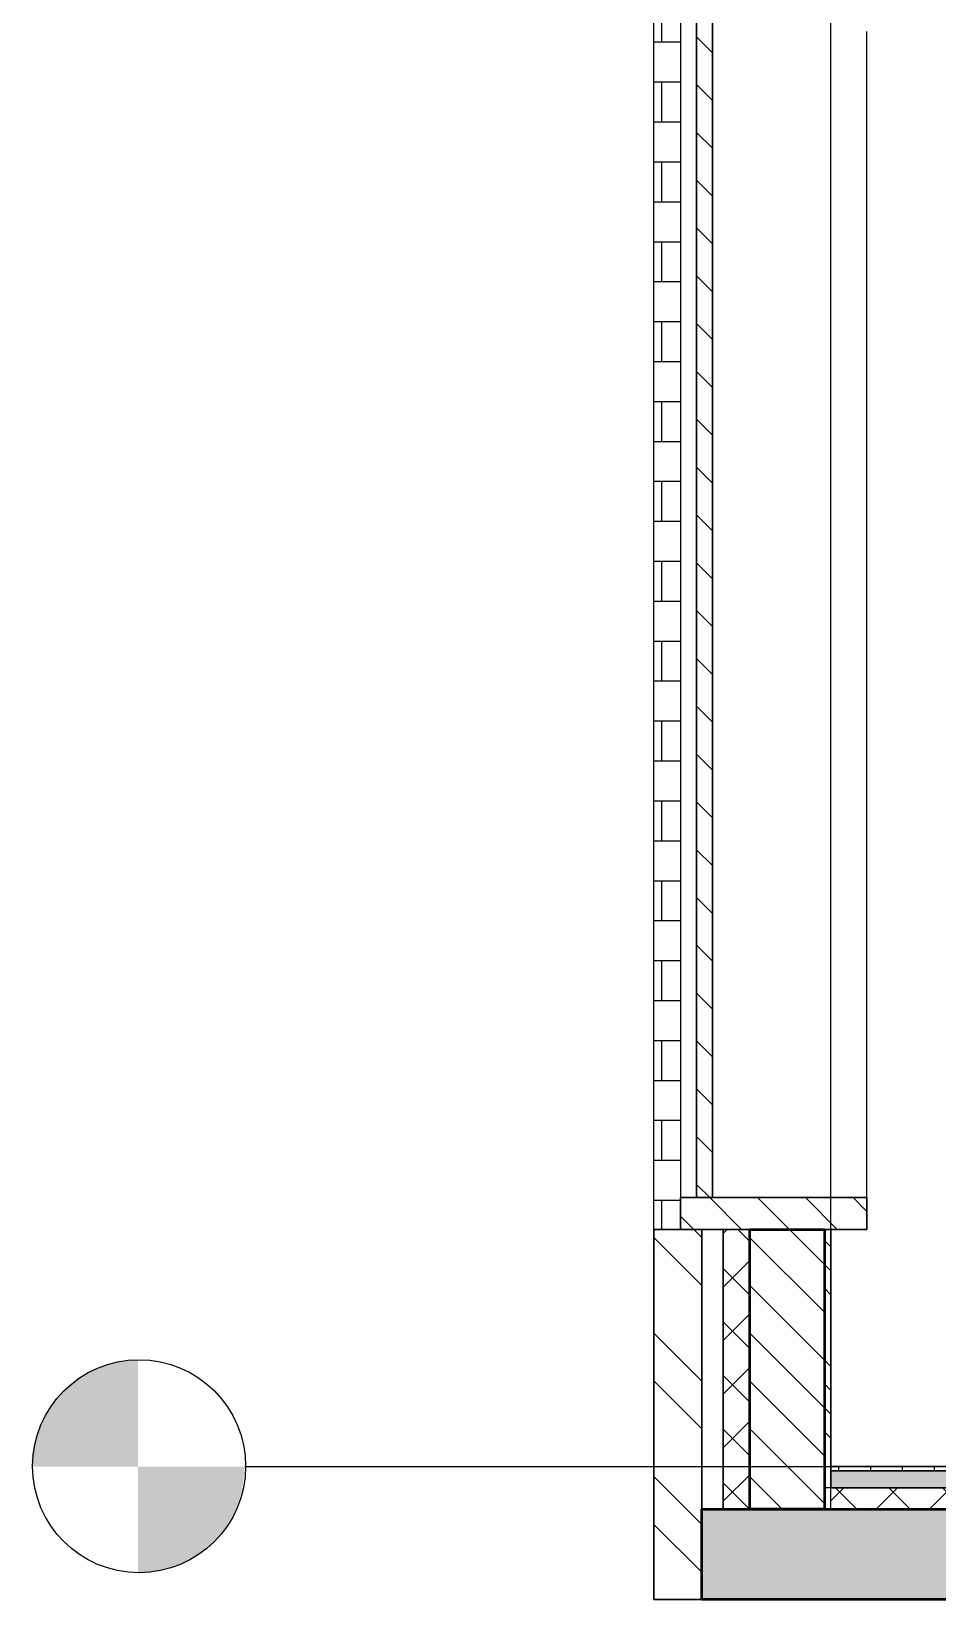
# Model space of a CAD drawing. Header units: millimetres. Extents: x -100 to 224448, y 0 to 22177.
# Drawn here: x 154666 to 156368, y 3600 to 6545 of the extents above; entities that cross this region are included whole.
import ezdxf

# ---------------------------------------------------------------- set-up
doc = ezdxf.new("R2010")
doc.units = ezdxf.units.MM
doc.layers.get('0').update_dxf_attribs({"true_color": 0xdfdfdf})
for name, color, linetype in [('Background_0', 7, 'Continuous'), ('Background_Front bricks', 7, 'Continuous'), ('Background_GLASS', 161, 'Continuous'), ('Background_WINDOW_FRAME', 253, 'Continuous'), ('Boundary_Air', 7, 'Continuous'), ('Boundary_Cavity Wall_ Front', 7, 'Continuous'), ('Boundary_Floor_ Ceramic Tiles', 7, 'Continuous'), ('Boundary_Front bricks', 7, 'Continuous'), ('Boundary_GLASS', 161, 'Continuous'), ('Boundary_Gypsum Board', 54, 'Continuous'), ('Boundary_Insulation_ Extruded Polystyrene', 42, 'Continuous'), ('Boundary_Insulation_ Polyurethane Foam', 42, 'Continuous'), ('Boundary_Screed', 7, 'Continuous'), ('Boundary_WINDOW_FRAME', 253, 'Continuous'), ('Elevation_Front bricks', 7, 'Continuous'), ('Elevation_Gypsum Board', 7, 'Continuous'), ('Fill_Concrete_ Reinforced', 85, 'Continuous'), ('Fill_Floor_ Ceramic Tiles', 251, 'Continuous'), ('Fill_Front bricks', 7, 'Continuous'), ('Fill_GLASS', 161, 'Continuous'), ('Fill_Gypsum Board', 251, 'Continuous'), ('Fill_Insulation_ Extruded Polystyrene', 42, 'Continuous'), ('Fill_Insulation_ Polyurethane Foam', 42, 'Continuous'), ('Fill_Screed', 251, 'Continuous'), ('Fill_Supporting Wall_ Brick', 11, 'Continuous'), ('Fill_WINDOW_FRAME', 253, 'Continuous'), ('Viewport border', 7, 'Continuous')]:
    doc.layers.add(name, color=color, linetype=linetype)
for name, color, linetype, lineweight in [('Background_Air', 7, 'Continuous', 9), ('Background_Concrete_ Reinforced', 7, 'Continuous', 9), ('Background_Floor_ Ceramic Tiles', 7, 'Continuous', 9), ('Background_Gypsum Board', 7, 'Continuous', 9), ('Background_Insulation_ Extruded Polystyrene', 7, 'Continuous', 9), ('Background_Insulation_ Polyurethane Foam', 7, 'Continuous', 9), ('Background_Screed', 7, 'Continuous', 9), ('Background_Supporting Wall_ Brick', 7, 'Continuous', 9), ('Boundary_Concrete_ Reinforced', 99, 'Continuous', 50), ('Boundary_Supporting Wall_ Brick', 14, 'Continuous', 50), ('Elevation_Concrete_ Reinforced', 252, 'Continuous', 25)]:
    doc.layers.add(name, color=color, linetype=linetype, lineweight=lineweight)
doc.layers.add('BIM_ROOM_LINES', color=7, linetype='Continuous', plot=False)
doc.styles.get("Standard").update_dxf_attribs({"font": 'arial.ttf'})
pattern_1 = [(45, (-3002.400000000006, -5250.000000000004), (-44.90128060534577, 44.90128060534577), [])]

# ---------------------------------------------------------------- blocks, each defined once
blk = doc.blocks.new('_StoryIndicator')
h = blk.add_hatch(color=256)
h.paths.add_polyline_path([(-198.8592834292036, 0.4283106459004779), (1.140716570796371, 0.4283106459004779), (1.140716570796371, 200.4283106459005, 0.414213562373095)])
h.paths.add_polyline_path([(201.1407165707964, 0.4283106459004779), (1.140716570796371, 0.4283106459004779), (1.140716570796371, -199.5716893540995, 0.414213562373095)])
blk.add_line((-200, 0), (-800, 0))
blk.add_circle((-1.140716570796371, -0.4283106459005023), 200)
for tag, p in [('STORYNAME', (346.3234641259517, 56.74)), ('STORYELEVATION', (350.4746339369581, -171.5732985503))]:
    blk.add_attdef(tag, p, '', height=100)
blk = doc.blocks.new("CC'__section__..%5CMainBuilding.dwg", base_point=(1833.259283429207, -9100.000000000004))
at = {"layer": 'Elevation_Concrete_ Reinforced'}
h = blk.add_hatch(dxfattribs=at)
h.set_pattern_fill('DOTS2', color=256, scale=20, style=0)
h.set_pattern_definition([(0, (20.32, 10.16), (0, 508), [0, -508]), (0, (182.88, 20.32), (0, 508), [0, -508]), (0, (91.44, 132.08), (0, 508), [0, -508]), (0, (203.2, 213.36), (0, 508), [0, -508]), (0, (71.12, 243.84), (0, 508), [0, -508]), (0, (111.76, 365.76), (0, 508), [0, -508]), (0, (40.64, 457.2), (0, 508), [0, -508]), (0, (203.2, 447.04), (0, 508), [0, -508]), (0, (325.12, 467.36), (0, 508), [0, -508]), (0, (386.08, 345.4399999999999), (0, 508), [0, -508]), (0, (487.68, 335.28), (0, 508), [0, -508]), (0, (487.68, 152.4), (0, 508), [0, -508]), (0, (396.24, 91.44), (0, 508), [0, -508]), (0, (254, 121.92), (0, 508), [0, -508]), (0, (345.4399999999999, 213.36), (0, 508), [0, -508]), (0, (254, 304.8), (0, 508), [0, -508]), (0, (467.36, 20.32), (0, 508), [0, -508])])
h.paths.add_polyline_path([(3632.400000000006, -8460.003969350768), (3632.400000000006, -5500.012807756056), (3284.400000000005, -5500.000000000004), (3284.400000000006, -8460.000000000004)])
at = {"layer": 'Elevation_Front bricks'}
h = blk.add_hatch(dxfattribs=at)
h.set_pattern_fill('V_MASONRY300x75', color=256, scale=10, style=0)
h.set_pattern_definition([(0, (0, 0), (0, 75), []), (90, (0, 0), (-150, 75.00000000000001), [75, -75])])
h.paths.add_polyline_path([(3052.400000000006, -4745.000244738912), (3052.400000000006, -2505.000244738911), (3052.400000000006, -2445.000000000004), (3002.400000000006, -2445.000000000004), (3002.400000000006, -4805.000000000004), (3052.400000000006, -4805.000000000004)])
at = {"layer": 'Elevation_Gypsum Board'}
h = blk.add_hatch(dxfattribs=at)
h.set_pattern_fill('DOTS2', color=256, scale=30, style=0)
h.set_pattern_definition([(0, (30.48, 15.24), (0, 762), [0, -762]), (0, (274.32, 30.48), (0, 762), [0, -762]), (0, (137.16, 198.12), (0, 762), [0, -762]), (0, (304.8, 320.04), (0, 762), [0, -762]), (0, (106.68, 365.76), (0, 762), [0, -762]), (0, (167.64, 548.64), (0, 762), [0, -762]), (0, (60.96, 685.8), (0, 762), [0, -762]), (0, (304.8, 670.5600000000001), (0, 762), [0, -762]), (0, (487.68, 701.04), (0, 762), [0, -762]), (0, (579.12, 518.16), (0, 762), [0, -762]), (0, (731.52, 502.92), (0, 762), [0, -762]), (0, (731.52, 228.6), (0, 762), [0, -762]), (0, (594.36, 137.16), (0, 762), [0, -762]), (0, (381, 182.88), (0, 762), [0, -762]), (0, (518.16, 320.04), (0, 762), [0, -762]), (0, (381, 457.2), (0, 762), [0, -762]), (0, (701.04, 30.48), (0, 762), [0, -762])])
h.paths.add_polyline_path([(3322.400000000006, -5290.000000000005), (3322.400000000006, -5330.000000000005), (3334.387883291251, -5330.000000000002), (3334.400000000004, -5290.000000000004)])
at = {"layer": 'Fill_Concrete_ Reinforced', "extrusion": (2.143428948028999e-17, 6.237649349222946e-16, -1)}
h = blk.add_hatch(dxfattribs=at)
h.set_pattern_fill('CONCRETE1', color=256, scale=20, angle=15, style=0)
h.set_pattern_definition([(15, (-3002.400000000005, -5250.000000000015), (287.3681958742129, 497.7363157335418), [50.8, -355.6]), (105, (-3002.400000000005, -5250.000000000015), (-497.7363157335418, 287.368195874213), [50.8, -355.6]), (150, (-2953.330968024521, -5236.851992508807), (-392.5522551451622, -105.1840597531623), [71.84205088, -502.89435616]), (15, (-3012.497001734956, -5016.041348619126), (287.3681958742129, 497.7363157335418), [50.8, -355.6]), (59.99999999999999, (-2981.38848200161, -5034.001860861264), (-105.1840597531622, 392.5522551451622), [35.92100512, -538.81536128]), (150, (-2981.38848200161, -5034.001860861264), (-392.5522551451622, -105.1840597531623), [35.92100512, -538.81536128]), (15, (-2891.585920790919, -4878.459262194532), (287.3681958742129, 497.7363157335418), [71.84205088, -334.55794912]), (59.99999999999999, (-2891.585920790919, -4878.459262194532), (-105.1840597531622, 392.5522551451622), [50.8, -523.93640704]), (150, (-2822.191828432353, -4859.865171187564), (-392.5522551451622, -105.1840597531623), [50.8, -523.93640704]), (105, (-2758.816339117256, -5079.547894847401), (-497.7363157335418, 287.368195874213), [50.8, -355.6]), (59.99999999999999, (-2758.816339117256, -5079.547894847401), (-105.1840597531622, 392.5522551451622), [35.92100512, -538.81536128]), (150, (-2740.855826875117, -5048.439375114054), (-392.5522551451622, -105.1840597531623), [35.92100512, -538.81536128]), (15, (-2979.626983006936, -5138.713928557837), (287.3681958742129, 497.7363157335418), [25.4, -340.36]), (15, (-2711.508806136444, -4961.68781965962), (287.3681958742129, 497.7363157335418), [25.4, -340.36]), (105, (-2847.329393566364, -4945.488806412155), (-497.7363157335418, 287.368195874213), [25.4, -340.36]), (150, (-2739.094327880443, -5153.151442810627), (-392.5522551451622, -105.1840597531623), [35.92100512, -538.81536128]), (150, (-2983.149980996284, -4929.28979316469), (-392.5522551451622, -105.1840597531623), [35.92100512, -538.81536128]), (59.99999999999999, (-2852.904649756359, -5071.888762972337), (-105.1840597531622, 392.5522551451622), [35.92100512, -538.81536128]), (105, (-2880.60816955863, -5164.773947423708), (-497.7363157335418, 287.368195874213), [6.35, -400.05]), (105, (-2906.581807850651, -4994.235461697244), (-497.7363157335418, 287.368195874213), [6.35, -400.05]), (105, (-2740.651448242994, -4877.460514638922), (-497.7363157335418, 287.368195874213), [6.35, -400.05]), (105, (-2678.638787408424, -5084.360399598331), (-497.7363157335418, 287.368195874213), [6.35, -400.05])])
h.paths.add_polyline_path([(-21512.4, -5500.000000000004), (-21512.4, -5330.000000000004), (-21230.40000000001, -5330.000000000004), (-3334.400000000007, -5330.000000000004), (-3092.400000000003, -5330.000000000004), (-3092.400000000005, -5500.000000000004)])
at = {"layer": 'Fill_Floor_ Ceramic Tiles', "extrusion": (0, 0, -1)}
h = blk.add_hatch(dxfattribs=at)
h.set_pattern_fill('_USER', color=256, scale=60.00000000000001, angle=90, style=0, pattern_type=0)
h.set_pattern_definition([(90, (-3002.400000000006, -5250.000000000004), (-60.00000000000001, -2.09488880330588e-13), [])])
h.paths.add_polyline_path([(-3334.400000000006, -5258.000000000004), (-21230.40000000001, -5258.000000000004), (-21230.40000000001, -5250.000000000004), (-3334.400000000006, -5250.000000000001)])
at = {"layer": 'Fill_Front bricks', "extrusion": (-4.197076792928073e-15, 4.953065890549683e-16, -1)}
h = blk.add_hatch(dxfattribs=at)
h.set_pattern_fill('ANSI32', color=256, scale=20, style=0)
h.set_pattern_definition([(45, (-3002.400000000081, -5250.000000000013), (-134.7038418160373, 134.7038418160373), []), (45, (-2912.597438940082, -5250.000000000013), (-134.7038418160373, 134.7038418160373), [])])
h.paths.add_polyline_path([(-3002.400000000006, -5500.000000000005), (-3092.400000000004, -5500.000000000005), (-3092.400000000006, -5330.000000000005), (-3092.400000000006, -4805.000000000004), (-3002.400000000006, -4805.000000000004)])
at = {"layer": 'Fill_GLASS', "extrusion": (0, 0, -1)}
h = blk.add_hatch(dxfattribs=at)
h.set_pattern_fill('ANSI31', color=256, scale=20, style=0)
h.set_pattern_definition(pattern_1)
h.paths.add_polyline_path([(-3082.400000000006, -2505.000000000004), (-3082.400000000006, -4745.000000000004), (-3112.400000000006, -4745.000000000004), (-3112.400000000006, -2505.000000000004)])
at = {"layer": 'Fill_Gypsum Board', "extrusion": (5.656061578191449e-15, 1.399437916253154e-15, -1)}
h = blk.add_hatch(dxfattribs=at)
h.set_pattern_fill('ANSI34', color=256, scale=10, style=0)
h.set_pattern_definition([(45, (-3002.399999999903, -5250.000000000029), (-134.7038418160373, 134.7038418160373), []), (45, (-2957.498719469903, -5250.000000000029), (-134.7038418160373, 134.7038418160373), []), (45, (-2912.597438685903, -5250.000000000029), (-134.7038418160373, 134.7038418160373), []), (45, (-2867.696158155903, -5250.000000000029), (-134.7038418160373, 134.7038418160373), [])])
h.paths.add_polyline_path([(-3334.400000000005, -4805.000000000004), (-3322.400000000005, -4805.000000000004), (-3322.400000000005, -5290.000000000004), (-3334.400000000005, -5290.000000000005)])
at = {"layer": 'Fill_Insulation_ Extruded Polystyrene', "extrusion": (0, 0, -1)}
h = blk.add_hatch(dxfattribs=at)
h.set_pattern_fill('INSULATION', color=256, scale=20, style=0)
h.set_pattern_definition([(45, (-3002.400000000006, -5250.000000000004), (-50.28943427798726, 50.28943427798726), []), (135, (-3002.400000000006, -5250.000000000004), (-50.28943427798726, -50.28943427798725), [])])
h.paths.add_polyline_path([(-21230.40000000001, -5290.000000000004), (-3334.400000000004, -5290.000000000004), (-3334.400000000006, -5330.000000000004), (-21230.40000000001, -5330.000000000005)])
at = {"layer": 'Fill_Insulation_ Polyurethane Foam', "extrusion": (-1.263554383812664e-31, 1.163532667513341e-15, -1)}
h = blk.add_hatch(dxfattribs=at)
h.set_pattern_fill('INSULATION', color=256, scale=20, style=0)
h.set_pattern_definition([(45, (-3002.400000000006, -5250.000000000025), (-50.28943427798726, 50.28943427798726), []), (135, (-3002.400000000006, -5250.000000000025), (-50.28943427798726, -50.28943427798725), [])])
h.paths.add_polyline_path([(-3132.400000000006, -5330.000000000004), (-3182.400000000006, -5330.000000000004), (-3182.400000000006, -4805.000000000004), (-3132.400000000006, -4805.000000000004)])
at = {"layer": 'Fill_Screed', "extrusion": (0, 0, -1)}
h = blk.add_hatch(dxfattribs=at)
h.set_pattern_fill('SCREED', color=256, scale=20, angle=15, style=0)
h.set_pattern_definition([(15, (-3002.400000000006, -5250.000000000004), (915.6406020536531, 508.3053097015844), [-127, 0, -381, 0]), (15, (-3005.687001872808, -5237.732742006133), (915.6406020536531, 508.3053097015844), [-50.8, 0, -177.8, 0, -91.44, 0, -381, 0]), (15, (-3008.974003745609, -5225.465484012261), (915.6406020536531, 508.3053097015844), [-25.4, 0, -127, 0, -127, 0, -279.4, 0, -91.44, 0]), (15, (-3012.261005618412, -5213.19822601839), (915.6406020536531, 508.3053097015844), [-91.44, 0, -406.4, 0]), (15, (-3015.548007491213, -5200.930968024519), (915.6406020536531, 508.3053097015844), [-304.8, 0, -304.8, 0]), (15, (-3018.835009364016, -5188.663710030648), (915.6406020536531, 508.3053097015844), [-431.8, 0]), (15, (-3022.122011236818, -5176.396452036776), (915.6406020536531, 508.3053097015844), [-127, 0, -558.8000000000001, 0]), (15, (-3025.40901310962, -5164.129194042906), (915.6406020536531, 508.3053097015844), [-177.8, 0, -101.6, 0]), (15, (-3028.696014982422, -5151.861936049035), (915.6406020536531, 508.3053097015844), [-254, 0]), (15, (-3035.270018728026, -5127.327420061292), (915.6406020536531, 508.3053097015844), [-35.56, 0, -381, 0, -228.6, 0]), (15, (-3038.557020600828, -5115.060162067421), (915.6406020536531, 508.3053097015844), [-50.8, 0, -5.08, 0, -127, 0]), (15, (-3041.84402247363, -5102.79290407355), (915.6406020536531, 508.3053097015844), [-25.4, 0, -330.2, 0, -381, 0]), (15, (-3045.131024346432, -5090.525646079678), (915.6406020536531, 508.3053097015844), [-254, 0]), (15, (-3048.418026219234, -5078.258388085807), (915.6406020536531, 508.3053097015844), [-127, 0, -533.4000000000001, 0]), (15, (-3054.992029964838, -5053.723872098065), (915.6406020536531, 508.3053097015844), [-609.6, 0]), (15, (-3058.27903183764, -5041.456614104194), (915.6406020536531, 508.3053097015844), [-127, 0, -10.16, 0, -177.8, 0]), (15, (-3061.566033710442, -5029.189356110322), (915.6406020536531, 508.3053097015844), [-35.56, 0, -254, 0, -101.6, 0, -177.8, 0, -203.2, 0]), (15, (-3064.853035583244, -5016.922098116452), (915.6406020536531, 508.3053097015844), [-76.2, 0, -101.6, 0, -254, 0, -10.16, 0, -127, 0]), (15, (-3068.140037456046, -5004.65484012258), (915.6406020536531, 508.3053097015844), [-254, 0])])
h.paths.add_polyline_path([(-21230.40000000001, -5258.000000000004), (-3334.400000000004, -5258.000000000004), (-3334.400000000006, -5290.000000000004), (-21230.40000000001, -5290.000000000004)])
at = {"layer": 'Fill_Supporting Wall_ Brick', "extrusion": (-1.221574375125965e-15, 1.496130322014192e-15, -1)}
h = blk.add_hatch(dxfattribs=at)
h.set_pattern_fill('ANSI31', color=256, scale=20, style=0)
h.set_pattern_definition([(45, (-3002.400000000028, -5250.000000000031), (-44.90128060534577, 44.90128060534577), [])])
h.paths.add_polyline_path([(-3182.400000000006, -5330.000000000004), (-3322.400000000004, -5330.000000000005), (-3322.400000000006, -5290.000000000005), (-3322.400000000006, -4805.000000000004), (-3182.400000000006, -4805.000000000004)])
at = {"layer": 'Fill_WINDOW_FRAME', "extrusion": (0, 0, -1)}
h = blk.add_hatch(dxfattribs=at)
h.set_pattern_fill('ANSI31', color=256, scale=20, style=0)
h.set_pattern_definition(pattern_1)
h.paths.add_polyline_path([(-3402.400000000006, -4805.000000000004), (-3402.400000000006, -4745.000000000004), (-3052.400000000006, -4745.000000000004), (-3052.400000000006, -4805.000000000004)])
for p, q in [((2834.400000000004, -5250.000000000004), (21730.40000000001, -5250.000000000004)), ((2834.400000000004, -5250.000000000004), (21730.40000000001, -5250.000000000004)), ((2834.400000000004, -5250), (21730.40000000001, -5250))]:
    blk.add_line(p, q)
at = {"layer": 'Background_0', "extrusion": (0, 1, 0)}
blk.add_line((3334.400000000004, -5250.001922466651), (3334.400000000004, -4805.001922466651), dxfattribs=at)
at = {"layer": 'Background_Air', "extrusion": (0, 1, 0)}
for p, q in [((3092.400000000006, -4805.000000000004), (3092.400000000006, -5330.000000000004)), ((3132.400000000006, -4805.000000000004), (3092.400000000006, -4805.000000000004)), ((3132.400000000006, -5330.000000000004), (3132.400000000006, -4805.000000000004)), ((3092.400000000006, -5330.000000000004), (3132.400000000006, -5330.000000000004))]:
    blk.add_line(p, q, dxfattribs=at)
at = {"layer": 'Background_Concrete_ Reinforced', "extrusion": (0, 1, 0)}
for p, q in [((3092.400000000004, -5330.000000000005), (3092.400000000004, -5500.000000000005)), ((3334.400000000004, -5330.000000000004), (3092.400000000004, -5330.000000000004)), ((21230.40000000001, -5330.000000000004), (3334.400000000004, -5330.000000000004)), ((3092.400000000006, -5500.000000000004), (21512.4, -5500.000000000004))]:
    blk.add_line(p, q, dxfattribs=at)
at = {"layer": 'Background_Floor_ Ceramic Tiles', "extrusion": (0, 1, 0)}
for p, q in [((3334.400000000004, -5250.000000000001), (3334.400000000004, -5258.000000000004)), ((21230.40000000001, -5250.000000000004), (3334.400000000004, -5250.000000000004)), ((3334.400000000004, -5258.000000000004), (21230.40000000001, -5258.000000000004))]:
    blk.add_line(p, q, dxfattribs=at)
at = {"layer": 'Background_Front bricks', "extrusion": (0, 1, 0)}
for p, q in [((3002.400000000006, -4805.000000000004), (3002.400000000006, -2445.009080170843)), ((3002.400000000006, -4805.000000000004), (3002.400000000006, -5500.000000000005)), ((3092.400000000006, -4805.000000000004), (3002.400000000006, -4805.000000000004)), ((3002.400000000006, -4805.013285426171), (3002.400000000006, -4805.004205255334)), ((3092.400000000006, -5330.000000000005), (3092.400000000006, -4805.000000000004)), ((3092.400000000006, -5500.000000000005), (3092.400000000006, -5330.000000000005)), ((3002.400000000004, -5500.000000000005), (3092.400000000004, -5500.000000000005))]:
    blk.add_line(p, q, dxfattribs=at)
at = {"layer": 'Background_GLASS', "extrusion": (0, 1, 0)}
for p, q in [((3082.400000000006, -2505.000000000004), (3082.400000000006, -4745.000000000004)), ((3112.400000000006, -4745.000000000004), (3112.400000000006, -2505.000000000004)), ((3082.400000000006, -4745.000000000004), (3112.400000000006, -4745.000000000004))]:
    blk.add_line(p, q, dxfattribs=at)
at = {"layer": 'Background_Gypsum Board', "extrusion": (0, 1, 0)}
for p, q in [((3334.400000000006, -4805.000000000004), (3322.400000000006, -4805.000000000004)), ((3322.400000000006, -4805.000000000004), (3322.400000000006, -5290.000000000004)), ((3334.400000000006, -5290.000000000005), (3334.400000000006, -4805.000000000004)), ((3322.400000000006, -5290.000000000004), (3334.400000000004, -5290.000000000004)), ((3322.400000000006, -5330.000000000003), (3322.400000000006, -5290.013050986851)), ((3334.387883291251, -5330.000000000002), (3322.400000000006, -5330.000000000002))]:
    blk.add_line(p, q, dxfattribs=at)
at = {"layer": 'Background_Insulation_ Extruded Polystyrene', "extrusion": (0, 1, 0)}
for p, q in [((21230.40000000001, -5290.000000000004), (3334.400000000004, -5290.000000000004)), ((3334.400000000004, -5290.000000000004), (3334.400000000004, -5330.000000000005)), ((3334.400000000007, -5330.000000000004), (21230.40000000001, -5330.000000000004))]:
    blk.add_line(p, q, dxfattribs=at)
at = {"layer": 'Background_Insulation_ Polyurethane Foam', "extrusion": (0, 1, 0)}
for p, q in [((3182.400000000006, -4805.000000000004), (3132.400000000006, -4805.000000000004)), ((3132.400000000006, -4805.000000000004), (3132.400000000006, -5330.000000000004)), ((3182.400000000006, -5330.000000000004), (3182.400000000006, -4805.000000000004)), ((3132.400000000006, -5330.000000000004), (3182.400000000006, -5330.000000000004))]:
    blk.add_line(p, q, dxfattribs=at)
at = {"layer": 'Background_Screed', "extrusion": (0, 1, 0)}
for p, q in [((3334.400000000004, -5258.000000000004), (3334.400000000004, -5290.000000000004)), ((21230.40000000001, -5258.000000000004), (3334.400000000004, -5258.000000000004)), ((3334.400000000004, -5290.000000000004), (21230.40000000001, -5290.000000000004))]:
    blk.add_line(p, q, dxfattribs=at)
at = {"layer": 'Background_Supporting Wall_ Brick', "extrusion": (0, 1, 0)}
for p, q in [((3182.400000000006, -4805.000000000004), (3182.400000000006, -5330.000000000004)), ((3322.400000000006, -4805.000000000004), (3182.400000000006, -4805.000000000004)), ((3322.400000000006, -5290.000000000005), (3322.400000000006, -4805.000000000004)), ((3322.400000000006, -5330.000000000005), (3322.400000000006, -5290.000000000005)), ((3322.400000000006, -5290.013050986851), (3322.400000000006, -5330.000000000003)), ((3182.400000000006, -5330.000000000004), (3322.400000000004, -5330.000000000004)), ((3322.400000000007, -5330.000000000002), (3322.387875123628, -5330.000000000002))]:
    blk.add_line(p, q, dxfattribs=at)
at = {"layer": 'Background_WINDOW_FRAME', "extrusion": (0, 1, 0)}
for p, q in [((3052.400000000006, -2505.000244738911), (3052.400000000006, -4745.000244738912)), ((3402.400000000006, -4805.000000000004), (3402.400000000006, -2555.000244738909)), ((3402.400000000006, -4805.000000000004), (3402.400000000006, -2555.001123886366)), ((3402.400000000006, -4745.000000000004), (3052.400000000006, -4745.000000000004)), ((3052.400000000006, -4745.000000000004), (3052.400000000006, -4805.000000000004)), ((3402.400000000006, -4805.000000000004), (3402.400000000006, -4745.000000000004)), ((3402.400000000006, -4805.000000000004), (3402.400000000006, -4745.000000000004)), ((3402.400000000006, -4805.000000000004), (3402.400000000006, -4745.000000000004)), ((3052.400000000006, -4805.000000000004), (3402.400000000006, -4805.000000000004))]:
    blk.add_line(p, q, dxfattribs=at)
at = {"layer": 'BIM_ROOM_LINES', "extrusion": (0, 1, 0)}
for p, q in [((3334.400000001115, -5250.000000000004), (3334.400000001115, -2250.000000000002)), ((21230.40000000001, -5250.000000000004), (3334.400000001111, -5250.000000000004))]:
    blk.add_line(p, q, dxfattribs=at)
at = {"layer": 'Boundary_Air', "extrusion": (0, 1, 0)}
for p, q in [((3092.400000000006, -5330.000000000004), (3092.400000000006, -4805.000000000004)), ((3092.400000000006, -4805.000000000004), (3132.400000000006, -4805.000000000004)), ((3132.400000000006, -4805.000000000004), (3132.400000000006, -5330.000000000004)), ((3132.400000000006, -5330.000000000004), (3092.400000000006, -5330.000000000004))]:
    blk.add_line(p, q, dxfattribs=at)
at = {"layer": 'Boundary_Cavity Wall_ Front', "extrusion": (0, 1, 0)}
for p, q in [((3002.400000000006, -4805.000000000004), (3334.400000000006, -4805.000000000004)), ((3002.400000000004, -5500.000000000004), (3002.400000000006, -4805.000000000004)), ((3334.400000000006, -4805.000000000004), (3334.400000000004, -5290.000000000004)), ((3334.400000000004, -5290.000000000004), (3322.400000000003, -5290.000000000004)), ((3322.400000000003, -5290.000000000004), (3322.400000000003, -5330.000000000004)), ((3322.400000000003, -5330.000000000004), (3092.400000000003, -5330.000000000004)), ((3092.400000000003, -5330.000000000004), (3092.400000000004, -5500.000000000004)), ((3092.400000000004, -5500.000000000004), (3002.400000000004, -5500.000000000004))]:
    blk.add_line(p, q, dxfattribs=at)
at = {"layer": 'Boundary_Concrete_ Reinforced', "extrusion": (0, 1, 0)}
for p, q in [((3092.400000000006, -5500.000000000005), (3092.400000000005, -5330.000000000004)), ((3092.400000000005, -5330.000000000004), (3334.400000000005, -5330.000000000004)), ((3334.400000000005, -5330.000000000004), (21230.40000000001, -5330.000000000004)), ((21512.4, -5500.000000000004), (3092.400000000006, -5500.000000000005))]:
    blk.add_line(p, q, dxfattribs=at)
at = {"layer": 'Boundary_Floor_ Ceramic Tiles', "extrusion": (0, 1, 0)}
for p, q in [((3334.400000000005, -5258.000000000004), (3334.400000000005, -5250.000000000001)), ((3334.400000000005, -5250.000000000001), (21230.40000000001, -5250.000000000004)), ((21230.40000000001, -5258.000000000004), (3334.400000000005, -5258.000000000004))]:
    blk.add_line(p, q, dxfattribs=at)
at = {"layer": 'Boundary_Front bricks', "extrusion": (0, 1, 0)}
for p, q in [((3002.400000000004, -5500.000000000004), (3002.400000000006, -4805.000000000004)), ((3002.400000000006, -4805.000000000004), (3092.400000000006, -4805.000000000004)), ((3092.400000000006, -4805.000000000004), (3092.400000000003, -5330.000000000004)), ((3092.400000000003, -5330.000000000004), (3092.400000000004, -5500.000000000004)), ((3092.400000000004, -5500.000000000004), (3002.400000000004, -5500.000000000004))]:
    blk.add_line(p, q, dxfattribs=at)
at = {"layer": 'Boundary_GLASS', "extrusion": (0, 1, 0)}
for p, q in [((3082.400000000006, -4745.000000000004), (3082.400000000006, -2505.000000000004)), ((3112.400000000006, -2505.000000000004), (3112.400000000006, -4745.000000000004)), ((3112.400000000006, -4745.000000000004), (3082.400000000006, -4745.000000000004))]:
    blk.add_line(p, q, dxfattribs=at)
at = {"layer": 'Boundary_Gypsum Board', "extrusion": (0, 1, 0)}
for p, q in [((3322.400000000006, -5290.000000000004), (3322.400000000006, -4805.000000000004)), ((3322.400000000006, -4805.000000000004), (3334.400000000006, -4805.000000000004)), ((3334.400000000006, -4805.000000000004), (3334.400000000004, -5290.000000000004)), ((3334.400000000004, -5290.000000000004), (3322.400000000006, -5290.000000000004))]:
    blk.add_line(p, q, dxfattribs=at)
at = {"layer": 'Boundary_Insulation_ Extruded Polystyrene', "extrusion": (0, 1, 0)}
for p, q in [((3334.400000000005, -5330.000000000004), (3334.400000000005, -5290.000000000004)), ((3334.400000000005, -5290.000000000004), (21230.40000000001, -5290.000000000004)), ((21230.40000000001, -5330.000000000004), (3334.400000000005, -5330.000000000004))]:
    blk.add_line(p, q, dxfattribs=at)
at = {"layer": 'Boundary_Insulation_ Polyurethane Foam', "extrusion": (0, 1, 0)}
for p, q in [((3132.400000000006, -5330.000000000004), (3132.400000000006, -4805.000000000004)), ((3132.400000000006, -4805.000000000004), (3182.400000000006, -4805.000000000004)), ((3182.400000000006, -4805.000000000004), (3182.400000000006, -5330.000000000004)), ((3182.400000000006, -5330.000000000004), (3132.400000000006, -5330.000000000004))]:
    blk.add_line(p, q, dxfattribs=at)
at = {"layer": 'Boundary_Screed', "extrusion": (0, 1, 0)}
for p, q in [((3334.400000000005, -5290.000000000004), (3334.400000000005, -5258.000000000004)), ((3334.400000000005, -5258.000000000004), (21230.40000000001, -5258.000000000004)), ((21230.40000000001, -5290.000000000004), (3334.400000000005, -5290.000000000004))]:
    blk.add_line(p, q, dxfattribs=at)
at = {"layer": 'Boundary_Supporting Wall_ Brick', "extrusion": (0, 1, 0)}
for p, q in [((3182.400000000006, -5330.000000000004), (3182.400000000006, -4805.000000000004)), ((3182.400000000006, -4805.000000000004), (3322.400000000006, -4805.000000000004)), ((3322.400000000006, -4805.000000000004), (3322.400000000003, -5290.000000000004)), ((3322.400000000003, -5290.000000000004), (3322.400000000003, -5330.000000000004)), ((3322.400000000003, -5330.000000000004), (3182.400000000006, -5330.000000000004))]:
    blk.add_line(p, q, dxfattribs=at)
at = {"layer": 'Boundary_WINDOW_FRAME', "extrusion": (0, 1, 0)}
for p, q in [((3052.400000000006, -4805.000000000004), (3052.400000000006, -4745.000000000004)), ((3052.400000000006, -4745.000000000004), (3402.400000000006, -4745.000000000004)), ((3402.400000000006, -4745.000000000004), (3402.400000000006, -4805.000000000004)), ((3402.400000000006, -4805.000000000004), (3052.400000000006, -4805.000000000004))]:
    blk.add_line(p, q, dxfattribs=at)
at = {"rotation": 180}
for p in [(2034.400000000004, -5250.000000000004), (2034.400000000004, -5250.000000000004), (2034.400000000004, -5250)]:
    blk.add_blockref('_StoryIndicator', p, dxfattribs=at)

msp = doc.modelspace()

# ---------------------------------------------------------------- block references
at = {"layer": 'Viewport border'}
msp.add_blockref("CC'__section__..%5CMainBuilding.dwg", (154666.1878705579, 0), dxfattribs=at)

doc.saveas('drawing.dxf')
